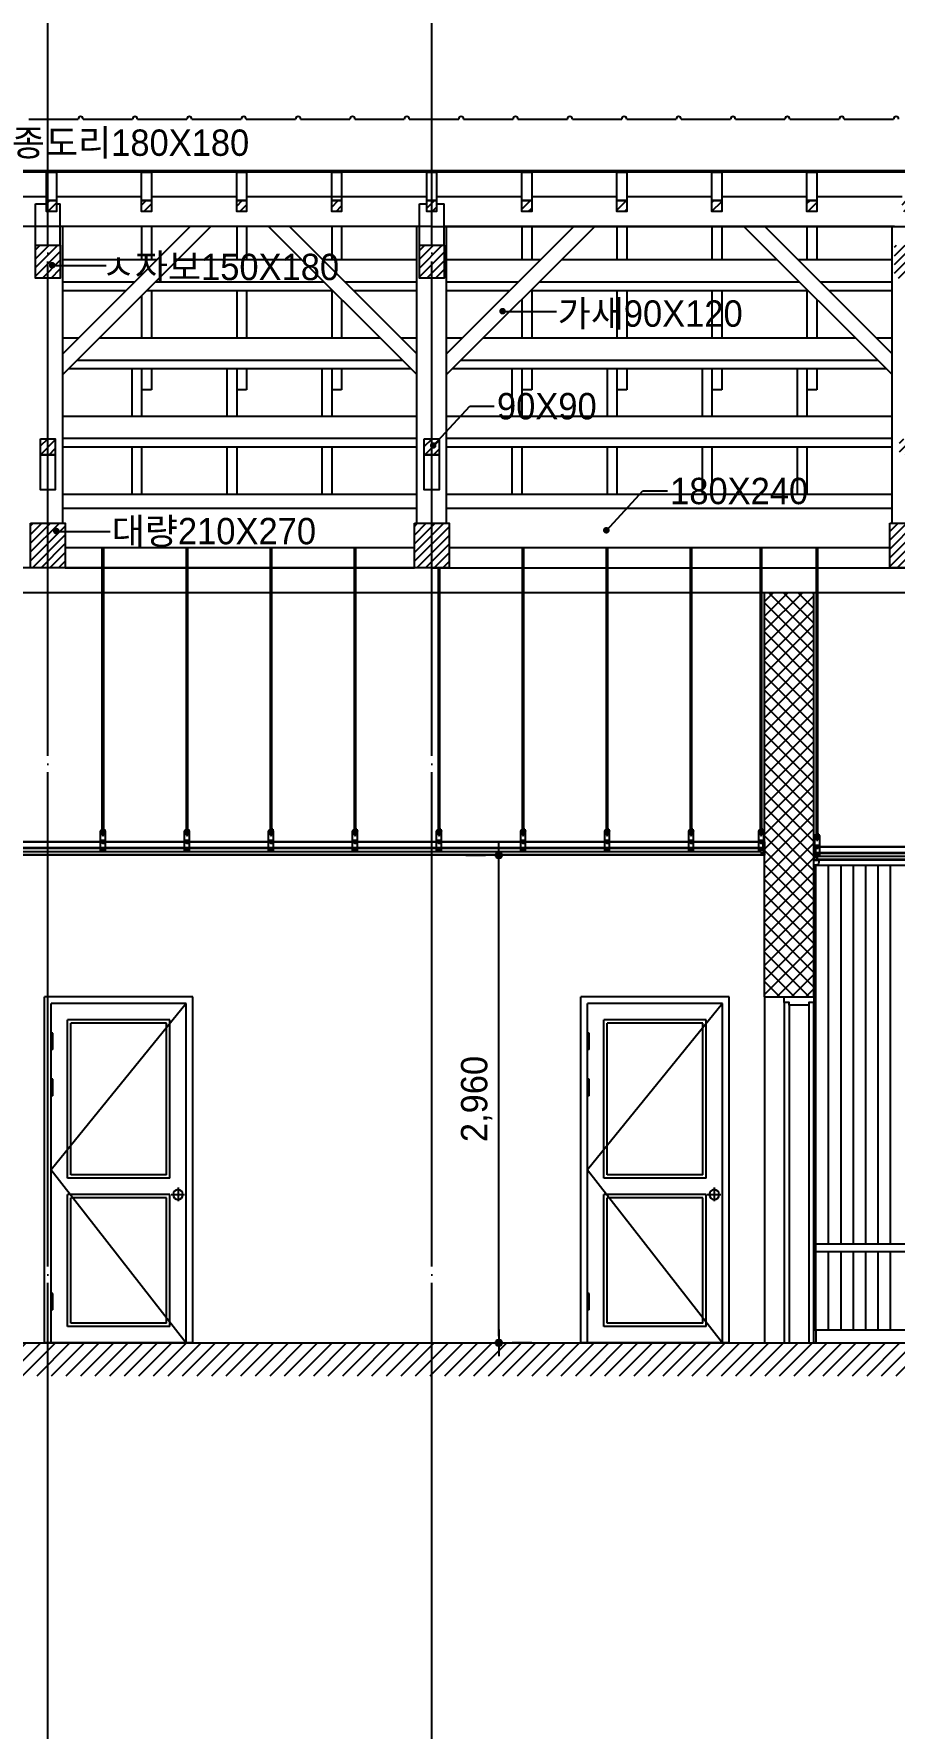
# Model space of a CAD drawing. Extents: x 297566 to 331206, y -129942 to -106182.
# Drawn here: x 311493 to 316714, y -124638 to -114354 of the extents above; entities that cross this region are included whole.
import ezdxf

# ---------------------------------------------------------------- set-up
doc = ezdxf.new("R2010")
doc.units = 0
doc.header["$LTSCALE"] = 50
doc.header["$MEASUREMENT"] = 0
doc.header["$PDMODE"] = 35
doc.header["$PDSIZE"] = -10
doc.linetypes.add('CEN', pattern=[62, 60, -1, 0, -1])
doc.layers.get('0').update_dxf_attribs({"linetype": 'CONTINUOUS'})
doc.layers.get('DEFPOINTS').update_dxf_attribs({"linetype": 'CONTINUOUS'})
for name, color, linetype in [('CEN', 1, 'CEN'), ('DIM', 7, 'CONTINUOUS'), ('FIN', 5, 'CONTINUOUS'), ('h', 5, 'CONTINUOUS'), ('ha', 30, 'CONTINUOUS'), ('sec-2', 2, 'CONTINUOUS'), ('SYM', 7, 'CONTINUOUS'), ('W-1', 3, 'CONTINUOUS'), ('W-2', 2, 'CONTINUOUS'), ('WAL', 3, 'CONTINUOUS'), ('WID', 4, 'CONTINUOUS')]:
    doc.layers.add(name, color=color, linetype=linetype)
doc.styles.add('GHS', font='HYWULM_0.TTF')
doc.styles.add('현창', font='HYWULM_0.TTF')
doc.dimstyles.new('STANDARD$0', dxfattribs={"dimscale": 30, "dimtxt": 3, "dimasz": 1, "dimexe": 2, "dimexo": 5, "dimgap": 0.9, "dimtad": 1, "dimtoh": 1, "dimdec": 4, "dimzin": 0, "dimdsep": 46, "dimlunit": 6, "dimtxsty": 'GHS', "dimblk1": 'DIMDOT', "dimblk2": 'DIMDOT', "dimsah": 1, "dimcen": 0.09, "dimadec": 0, "dimazin": 0, "dimtfac": 1, "dimtdec": 4, "dimtofl": 0, "dimtmove": 2, "dimatfit": 3, "dimldrblk": 'DIMDOT', "dimfxl": 1, "dimtolj": 1, "dimtzin": 0, "dimarcsym": 0})
pattern_1 = [(45, (412443.45, 629255.03), (-26.5165043, 26.5165043), [])]

# ---------------------------------------------------------------- blocks, each defined once
blk = doc.blocks.new('AE2-D117')
for p, q in [((0, 2100), (900, 2100)), ((0, 0), (0, 2100)), ((40, 0), (40, 2060)), ((40, 2060), (860, 2060)), ((40, 2060), (860, 1050)), ((860, 0), (860, 2060)), ((900, 0), (900, 2100)), ((140, 1960), (760, 1960)), ((140, 1000), (140, 1960)), ((760, 1000), (760, 1960)), ((160, 1020), (160, 1940)), ((160, 1940), (740, 1940)), ((740, 1020), (740, 1940)), ((850, 1880), (860, 1880)), ((850, 1780), (850, 1880)), ((850, 1780), (860, 1780)), ((850, 1600), (860, 1600)), ((850, 1500), (850, 1600)), ((850, 1500), (860, 1500)), ((860, 1050), (40, 0)), ((90, 943), (90, 860)), ((140, 1000), (760, 1000)), ((160, 1020), (740, 1020)), ((132, 901), (51, 901)), ((140, 100), (140, 900)), ((140, 900), (760, 900)), ((160, 880), (740, 880)), ((160, 120), (160, 880)), ((740, 120), (740, 880)), ((760, 100), (760, 900)), ((850, 300), (860, 300)), ((850, 200), (850, 300)), ((160, 120), (740, 120)), ((850, 200), (860, 200)), ((0, 0), (900, 0)), ((140, 100), (760, 100))]:
    blk.add_line(p, q)
blk.add_circle((90, 900), 30)
blk = doc.blocks.new('DIMDOT')
at = {"linetype": 'Continuous'}
blk.add_line((-2, 0), (2, 0), dxfattribs=at)
for radius in [0.5, 0.25]:
    blk.add_circle((0, 0), radius, dxfattribs=at)
blk = doc.blocks.new('*D16')
at = {"layer": 'DEFPOINTS', "color": 0}
for p in [(314315, -119339), (314315, -119339), (314315, -122299)]:
    blk.add_point(p, dxfattribs=at)
at = {"layer": 'SYM', "color": 211, "lineweight": -2}
for p, q in [((314115, -119339), (314235, -119339)), ((314315, -122259), (314315, -119379)), ((314515, -122299), (314395, -122299))]:
    blk.add_line(p, q, dxfattribs=at)
at = {"layer": 'SYM', "color": 211, "lineweight": -2, "xscale": 40, "yscale": 40, "zscale": 40}
for p, rotation in [((314315, -119339), 90), ((314315, -122299), 270)]:
    blk.add_blockref('DIMDOT', p, dxfattribs=dict(at, rotation=rotation))
at = {"layer": 'SYM', "color": 0, "insert": (314180, -120819), "char_height": 160, "attachment_point": 5, "rotation": 90, "style": '현창'}
blk.add_mtext('\\A1;2,960', dxfattribs=at)

msp = doc.modelspace()

# ---------------------------------------------------------------- hatches: boundary and pattern name
at = {"layer": 'h'}
h = msp.add_hatch(dxfattribs=at)
h.set_pattern_fill('ANSI31', color=256, scale=300, style=0)
h.set_pattern_definition(pattern_1)
h.paths.add_polyline_path([(309261.55095, -115365.91481), (309321.55095, -115365.91481), (309321.55095, -115432.41263), (309261.55095, -115432.41263)])
h.paths.add_polyline_path([(309838.55095, -115365.91481), (309898.55095, -115365.91481), (309898.55095, -115432.41263), (309838.55095, -115432.41263)])
h.paths.add_polyline_path([(310415.55095, -115365.91481), (310475.55095, -115365.91481), (310475.55095, -115432.41263), (310415.55095, -115432.41263)])
h.paths.add_polyline_path([(310992.55095, -115365.91481), (311052.55095, -115365.91481), (311052.55095, -115432.41263), (310992.55095, -115432.41263)])
h.paths.add_polyline_path([(311569.55095, -115365.91481), (311629.55095, -115365.91481), (311629.55095, -115432.41263), (311569.55095, -115432.41263)])
h.paths.add_polyline_path([(312146.55095, -115365.91481), (312206.55095, -115365.91481), (312206.55095, -115432.41263), (312146.55095, -115432.41263)])
h.paths.add_polyline_path([(312723.55095, -115365.91481), (312783.55095, -115365.91481), (312783.55095, -115432.41263), (312723.55095, -115432.41263)])
h.paths.add_polyline_path([(313300.55095, -115365.91481), (313360.55095, -115365.91481), (313360.55095, -115432.41263), (313300.55095, -115432.41263)])
h.paths.add_polyline_path([(313877.55095, -115365.91481), (313937.55095, -115365.91481), (313937.55095, -115432.41263), (313877.55095, -115432.41263)])
h.paths.add_polyline_path([(314454.55095, -115365.91481), (314514.55095, -115365.91481), (314514.55095, -115432.41263), (314454.55095, -115432.41263)])
h.paths.add_polyline_path([(315031.55095, -115365.91481), (315091.55095, -115365.91481), (315091.55095, -115432.41263), (315031.55095, -115432.41263)])
h.paths.add_polyline_path([(315608.55095, -115365.91481), (315668.55095, -115365.91481), (315668.55095, -115432.41263), (315608.55095, -115432.41263)])
h.paths.add_polyline_path([(316185.55095, -115365.91481), (316245.55095, -115365.91481), (316245.55095, -115432.41263), (316185.55095, -115432.41263)])
h.paths.add_polyline_path([(316762.55095, -115365.91481), (316822.55095, -115365.91481), (316822.55095, -115432.41263), (316762.55095, -115432.41263)])
h.paths.add_polyline_path([(317339.55095, -115365.91481), (317399.55095, -115365.91481), (317399.55095, -115432.41263), (317339.55095, -115432.41263)])
h.paths.add_polyline_path([(317916.55095, -115365.91481), (317976.55095, -115365.91481), (317976.55095, -115432.41263), (317916.55095, -115432.41263)])
h.paths.add_polyline_path([(318493.55095, -115365.91481), (318553.55095, -115365.91481), (318553.55095, -115432.41263), (318493.55095, -115432.41263)])
h.paths.add_polyline_path([(319070.55095, -115365.91481), (319130.55095, -115365.91481), (319130.55095, -115432.41263), (319070.55095, -115432.41263)])
h.paths.add_polyline_path([(319647.55095, -115365.91481), (319707.55095, -115365.91481), (319707.55095, -115432.41263), (319647.55095, -115432.41263)])
h = msp.add_hatch(dxfattribs=at)
h.set_pattern_fill('ANSI31', color=256, scale=300, style=0)
h.set_pattern_definition(pattern_1)
h.paths.add_polyline_path([(309172.55095, -115636.67449), (309322.55095, -115636.67449), (309322.55095, -115836.16795), (309172.55095, -115836.16795)])
h.paths.add_polyline_path([(311502.55095, -115636.67449), (311652.55095, -115636.67449), (311652.55095, -115836.16795), (311502.55095, -115836.16795)])
h.paths.add_polyline_path([(313832.55095, -115636.67449), (313982.55095, -115636.67449), (313982.55095, -115836.16795), (313832.55095, -115836.16795)])
h.paths.add_polyline_path([(316717.55095, -115636.67449), (316867.55095, -115636.67449), (316867.55095, -115836.16795), (316717.55095, -115836.16795)])
h.paths.add_polyline_path([(319602.55095, -115636.67449), (319752.55095, -115636.67449), (319752.55095, -115836.16795), (319602.55095, -115836.16795)])
h = msp.add_hatch(dxfattribs=at)
h.set_pattern_fill('ANSI31', color=256, scale=300, style=0)
h.set_pattern_definition(pattern_1)
h.paths.add_polyline_path([(309202.55095, -116811.24831), (309292.55095, -116811.24831), (309292.55095, -116908.34103), (309202.55095, -116908.34103)])
h.paths.add_polyline_path([(311532.55095, -116811.24831), (311622.55095, -116811.24831), (311622.55095, -116908.34103), (311532.55095, -116908.34103)])
h.paths.add_polyline_path([(313862.55095, -116811.24831), (313952.55095, -116811.24831), (313952.55095, -116908.34103), (313862.55095, -116908.34103)])
h.paths.add_polyline_path([(316747.55095, -116811.24831), (316837.55095, -116811.24831), (316837.55095, -116908.34103), (316747.55095, -116908.34103)])
h.paths.add_polyline_path([(319632.55095, -116811.24831), (319722.55095, -116811.24831), (319722.55095, -116908.34103), (319632.55095, -116908.34103)])
h = msp.add_hatch(dxfattribs=at)
h.set_pattern_fill('ANSI31', color=256, scale=300, style=0)
h.set_pattern_definition(pattern_1)
h.paths.add_polyline_path([(309142.55095, -117324.0801), (309352.55095, -117324.0801), (309352.55095, -117594.0801), (309142.55095, -117594.0801)])
h.paths.add_polyline_path([(311472.55095, -117324.0801), (311682.55095, -117324.0801), (311682.55095, -117594.0801), (311472.55095, -117594.0801)])
h.paths.add_polyline_path([(313802.55095, -117324.0801), (314012.55095, -117324.0801), (314012.55095, -117594.0801), (313802.55095, -117594.0801)])
h.paths.add_polyline_path([(316687.55095, -117324.0801), (316897.55095, -117324.0801), (316897.55095, -117594.0801), (316687.55095, -117594.0801)])
h.paths.add_polyline_path([(319572.55095, -117324.0801), (319782.55095, -117324.0801), (319782.55095, -117594.0801), (319572.55095, -117594.0801)])
h = msp.add_hatch(dxfattribs=at)
h.set_pattern_fill('ANSI37', color=256, scale=500, style=0)
h.set_pattern_definition([(45, (412443.45, 629255.03), (-44.194174, 44.194174), []), (135, (412443.45, 629255.03), (-44.194174, -44.194174), [])])
h.paths.add_polyline_path([(310957.55095, -117744.0801), (310657.55095, -117744.0801), (310657.55095, -120199.0801), (310957.55095, -120199.0801)])
h.paths.add_polyline_path([(316227.55095, -117744.0801), (315927.55095, -117744.0801), (315927.55095, -120199.0801), (316227.55095, -120199.0801)])
h = msp.add_hatch(dxfattribs=at)
h.set_pattern_fill('ANSI31', color=256, scale=500, style=0)
h.set_pattern_definition([(45, (67366.424, 955910.465), (-44.194174, 44.194174), [])])
h.paths.add_polyline_path([(309247.55095, -122299.0801), (305037.55095, -122299.0801), (305037.55095, -122499.0801), (309247.55095, -122499.0801)])
h.paths.add_polyline_path([(311577.55095, -122299.0801), (311557.55095, -122299.0801), (309247.55095, -122299.0801), (309247.55095, -122499.0801), (311577.55095, -122499.0801)])
h.paths.add_polyline_path([(313907.55095, -122299.0801), (311577.55095, -122299.0801), (311577.55095, -122499.0801), (313907.55095, -122499.0801)])
h.paths.add_polyline_path([(316792.55095, -122299.0801), (313907.55095, -122299.0801), (313907.55095, -122499.0801), (316792.55095, -122499.0801)])
h.paths.add_polyline_path([(319677.55095, -122299.0801), (316792.55095, -122299.0801), (316792.55095, -122499.0801), (319677.55095, -122499.0801)])
h.paths.add_polyline_path([(323887.55095, -122299.0801), (323875.05095, -122299.0801), (319677.55095, -122299.0801), (319677.55095, -122499.0801), (320927.55095, -122499.0801), (320927.55095, -124529.0801), (321127.55095, -124529.0801), (321127.55095, -124389.0801), (321127.55095, -122449.0801), (321252.8607, -122449.0801, -0.036375454), (321254.33196, -122449.0801), (323887.55095, -122449.0801)])

# ---------------------------------------------------------------- linework, layer by layer
for p, q in [((311569.55095, -115342.41263), (311052.55095, -115342.41263)), ((312146.55095, -115342.41263), (311629.55095, -115342.41263)), ((312723.55095, -115342.41263), (312206.55095, -115342.41263)), ((313877.55095, -115342.41263), (312783.55095, -115342.41263)), ((314454.55095, -115342.41263), (313937.55095, -115342.41263)), ((315031.55095, -115342.41263), (314514.55095, -115342.41263)), ((315608.55095, -115342.41263), (315091.55095, -115342.41263)), ((316185.55095, -115342.41263), (315668.55095, -115342.41263)), ((316762.55095, -115342.41263), (316245.55095, -115342.41263)), ((311502.55095, -115522.41263), (309322.55095, -115522.41263)), ((313832.55095, -115522.41263), (311652.55095, -115522.41263)), ((316717.55095, -115522.41263), (313982.55095, -115522.41263)), ((313817.55095, -117234.0801), (311667.55095, -117234.0801)), ((316702.55095, -117234.0801), (313997.55095, -117234.0801)), ((313802.55095, -117474.0801), (311682.55095, -117474.0801)), ((316687.55095, -117474.0801), (314012.55095, -117474.0801)), ((316047.55095, -120234.0801), (316047.55095, -122299.0801))]:
    msp.add_line(p, q)
at = {"layer": 'CEN'}
for p, q in [((311577.55095, -124935.80845), (311577.55095, -113268.4923)), ((313907.55095, -124935.80845), (313907.55095, -113268.4923)), ((313907.55095, -115522.41263), (303137.55095, -115522.41263)), ((313907.55095, -115522.41263), (326323.03423, -115522.41263)), ((313907.55095, -117594.0801), (303137.55095, -117594.0801)), ((313907.55095, -117594.0801), (326323.03423, -117594.0801))]:
    msp.add_line(p, q, dxfattribs=at)
at = {"layer": 'DIM'}
for p, q in [((311603.76204, -115760.84262), (311931.8544, -115760.84262)), ((314337.61939, -116039.54385), (314665.71175, -116039.54385)), ((313916.5111, -116854.45428), (314138.51741, -116612.70671)), ((314138.51741, -116612.70671), (314287.52694, -116612.70671)), ((314967.48169, -117369.27437), (315189.488, -117127.52679)), ((315189.488, -117127.52679), (315338.49753, -117127.52679)), ((311628.38113, -117373.65042), (311956.4735, -117373.65042))]:
    msp.add_line(p, q, dxfattribs=at)
at = {"layer": 'DIM', "const_width": 19.75}
for points in [[(311593.63704, -115758.62037, -1), (311613.88704, -115758.62037, -1)], [(314327.49439, -116037.3216, -1), (314347.74439, -116037.3216, -1)], [(313906.3861, -116852.23203, -1), (313926.6361, -116852.23203, -1)], [(311618.25613, -117371.42817, -1), (311638.50613, -117371.42817, -1)], [(314957.35669, -117367.05211, -1), (314977.60669, -117367.05211, -1)]]:
    msp.add_lwpolyline(points, format="xyb", close=True, dxfattribs=at)
at = {"layer": 'FIN'}
for p, q in [((311908.05095, -119181.5801), (311908.05095, -117474.0801)), ((311917.05095, -119181.5801), (311917.05095, -117474.0801)), ((312418.05095, -119181.5801), (312418.05095, -117474.0801)), ((312427.05095, -119181.5801), (312427.05095, -117474.0801)), ((312928.05095, -119181.5801), (312928.05095, -117474.0801)), ((312937.05095, -119181.5801), (312937.05095, -117474.0801)), ((313438.05095, -119181.5801), (313438.05095, -117474.0801)), ((313447.05095, -119181.5801), (313447.05095, -117474.0801)), ((314458.05095, -119181.5801), (314458.05095, -117474.0801)), ((314467.05095, -119181.5801), (314467.05095, -117474.0801)), ((314968.05095, -119181.5801), (314968.05095, -117474.0801)), ((314977.05095, -119181.5801), (314977.05095, -117474.0801)), ((315478.05095, -119181.5801), (315478.05095, -117474.0801)), ((315487.05095, -119181.5801), (315487.05095, -117474.0801)), ((315903.05095, -119181.5801), (315903.05095, -117474.0801)), ((315912.05095, -119181.5801), (315912.05095, -117474.0801)), ((316243.05095, -119211.5801), (316243.05095, -117474.0801)), ((316252.05095, -119211.5801), (316252.05095, -117474.0801)), ((313948.05095, -119181.5801), (313948.05095, -117594.0801)), ((313957.05095, -119181.5801), (313957.05095, -117594.0801)), ((311922.08723, -119181.5801), (311903.01467, -119181.5801)), ((311903.01467, -119181.5801), (311903.01467, -119189.08846)), ((311907.40721, -119181.5801), (311907.40721, -119189.08846)), ((311917.69469, -119181.5801), (311917.69469, -119189.08846)), ((311922.08723, -119181.5801), (311922.08723, -119189.08846)), ((312432.08723, -119181.5801), (312413.01467, -119181.5801)), ((312413.01467, -119181.5801), (312413.01467, -119189.08846)), ((312417.40721, -119181.5801), (312417.40721, -119189.08846)), ((312427.69469, -119181.5801), (312427.69469, -119189.08846)), ((312432.08723, -119181.5801), (312432.08723, -119189.08846)), ((312942.08723, -119181.5801), (312923.01467, -119181.5801)), ((312923.01467, -119181.5801), (312923.01467, -119189.08846)), ((312927.40721, -119181.5801), (312927.40721, -119189.08846)), ((312937.69469, -119181.5801), (312937.69469, -119189.08846)), ((312942.08723, -119181.5801), (312942.08723, -119189.08846)), ((313452.08723, -119181.5801), (313433.01467, -119181.5801)), ((313433.01467, -119181.5801), (313433.01467, -119189.08846)), ((313437.40721, -119181.5801), (313437.40721, -119189.08846)), ((313447.69469, -119181.5801), (313447.69469, -119189.08846)), ((313452.08723, -119181.5801), (313452.08723, -119189.08846)), ((313962.08723, -119181.5801), (313943.01467, -119181.5801)), ((313943.01467, -119181.5801), (313943.01467, -119189.08846)), ((313947.40721, -119181.5801), (313947.40721, -119189.08846)), ((313957.69469, -119181.5801), (313957.69469, -119189.08846)), ((313962.08723, -119181.5801), (313962.08723, -119189.08846)), ((314472.08723, -119181.5801), (314453.01467, -119181.5801)), ((314453.01467, -119181.5801), (314453.01467, -119189.08846)), ((314457.40721, -119181.5801), (314457.40721, -119189.08846)), ((314467.69469, -119181.5801), (314467.69469, -119189.08846)), ((314472.08723, -119181.5801), (314472.08723, -119189.08846)), ((314982.08723, -119181.5801), (314963.01467, -119181.5801)), ((314963.01467, -119181.5801), (314963.01467, -119189.08846)), ((314967.40721, -119181.5801), (314967.40721, -119189.08846)), ((314977.69469, -119181.5801), (314977.69469, -119189.08846)), ((314982.08723, -119181.5801), (314982.08723, -119189.08846)), ((315492.08723, -119181.5801), (315473.01467, -119181.5801)), ((315473.01467, -119181.5801), (315473.01467, -119189.08846)), ((315477.40721, -119181.5801), (315477.40721, -119189.08846)), ((315487.69469, -119181.5801), (315487.69469, -119189.08846)), ((315492.08723, -119181.5801), (315492.08723, -119189.08846)), ((315917.08723, -119181.5801), (315898.01467, -119181.5801)), ((315898.01467, -119181.5801), (315898.01467, -119189.08846)), ((315902.40721, -119181.5801), (315902.40721, -119189.08846)), ((315912.69469, -119181.5801), (315912.69469, -119189.08846)), ((315917.08723, -119181.5801), (315917.08723, -119189.08846)), ((315917.92515, -119258.0801), (310967.17675, -119258.0801)), ((315917.92515, -119261.0801), (310967.17675, -119261.0801)), ((311897.55095, -119310.0801), (311897.55095, -119190.58846)), ((311927.55095, -119190.58846), (311897.55095, -119190.58846)), ((311927.55095, -119191.78846), (311897.55095, -119191.78846)), ((311927.55095, -119250.0801), (311897.55095, -119250.0801)), ((311903.01467, -119193.28846), (311903.01467, -119198.28846)), ((311922.08723, -119198.28846), (311903.01467, -119198.28846)), ((311903.05095, -119262.0801), (311922.05095, -119262.0801)), ((311907.40721, -119193.28846), (311907.40721, -119198.28846)), ((311908.05095, -119217.78691), (311908.05095, -119198.28846)), ((311912.55095, -119252.5801), (311912.55095, -119271.5801)), ((311917.05095, -119217.78691), (311917.05095, -119198.28846)), ((311917.69469, -119193.28846), (311917.69469, -119198.28846)), ((311922.08723, -119193.28846), (311922.08723, -119198.28846)), ((311927.55095, -119310.0801), (311927.55095, -119190.58846)), ((312407.55095, -119310.0801), (312407.55095, -119190.58846)), ((312437.55095, -119190.58846), (312407.55095, -119190.58846)), ((312437.55095, -119191.78846), (312407.55095, -119191.78846)), ((312437.55095, -119250.0801), (312407.55095, -119250.0801)), ((312413.01467, -119193.28846), (312413.01467, -119198.28846)), ((312432.08723, -119198.28846), (312413.01467, -119198.28846)), ((312413.05095, -119262.0801), (312432.05095, -119262.0801)), ((312417.40721, -119193.28846), (312417.40721, -119198.28846)), ((312418.05095, -119217.78691), (312418.05095, -119198.28846)), ((312422.55095, -119252.5801), (312422.55095, -119271.5801)), ((312427.05095, -119217.78691), (312427.05095, -119198.28846)), ((312427.69469, -119193.28846), (312427.69469, -119198.28846)), ((312432.08723, -119193.28846), (312432.08723, -119198.28846)), ((312437.55095, -119310.0801), (312437.55095, -119190.58846)), ((312917.55095, -119310.0801), (312917.55095, -119190.58846)), ((312947.55095, -119190.58846), (312917.55095, -119190.58846)), ((312947.55095, -119191.78846), (312917.55095, -119191.78846)), ((312947.55095, -119250.0801), (312917.55095, -119250.0801)), ((312923.01467, -119193.28846), (312923.01467, -119198.28846)), ((312942.08723, -119198.28846), (312923.01467, -119198.28846)), ((312923.05095, -119262.0801), (312942.05095, -119262.0801)), ((312927.40721, -119193.28846), (312927.40721, -119198.28846)), ((312928.05095, -119217.78691), (312928.05095, -119198.28846)), ((312932.55095, -119252.5801), (312932.55095, -119271.5801)), ((312937.05095, -119217.78691), (312937.05095, -119198.28846)), ((312937.69469, -119193.28846), (312937.69469, -119198.28846)), ((312942.08723, -119193.28846), (312942.08723, -119198.28846)), ((312947.55095, -119310.0801), (312947.55095, -119190.58846)), ((313427.55095, -119310.0801), (313427.55095, -119190.58846)), ((313457.55095, -119190.58846), (313427.55095, -119190.58846)), ((313457.55095, -119191.78846), (313427.55095, -119191.78846)), ((313457.55095, -119250.0801), (313427.55095, -119250.0801)), ((313433.01467, -119193.28846), (313433.01467, -119198.28846)), ((313452.08723, -119198.28846), (313433.01467, -119198.28846)), ((313433.05095, -119262.0801), (313452.05095, -119262.0801)), ((313437.40721, -119193.28846), (313437.40721, -119198.28846)), ((313438.05095, -119217.78691), (313438.05095, -119198.28846)), ((313442.55095, -119252.5801), (313442.55095, -119271.5801)), ((313447.05095, -119217.78691), (313447.05095, -119198.28846)), ((313447.69469, -119193.28846), (313447.69469, -119198.28846)), ((313452.08723, -119193.28846), (313452.08723, -119198.28846)), ((313457.55095, -119310.0801), (313457.55095, -119190.58846)), ((313937.55095, -119310.0801), (313937.55095, -119190.58846)), ((313967.55095, -119190.58846), (313937.55095, -119190.58846)), ((313967.55095, -119191.78846), (313937.55095, -119191.78846)), ((313967.55095, -119250.0801), (313937.55095, -119250.0801)), ((313943.01467, -119193.28846), (313943.01467, -119198.28846)), ((313962.08723, -119198.28846), (313943.01467, -119198.28846)), ((313943.05095, -119262.0801), (313962.05095, -119262.0801)), ((313947.40721, -119193.28846), (313947.40721, -119198.28846)), ((313948.05095, -119217.78691), (313948.05095, -119198.28846)), ((313952.55095, -119252.5801), (313952.55095, -119271.5801)), ((313957.05095, -119217.78691), (313957.05095, -119198.28846)), ((313957.69469, -119193.28846), (313957.69469, -119198.28846)), ((313962.08723, -119193.28846), (313962.08723, -119198.28846)), ((313967.55095, -119310.0801), (313967.55095, -119190.58846)), ((314447.55095, -119310.0801), (314447.55095, -119190.58846)), ((314477.55095, -119190.58846), (314447.55095, -119190.58846)), ((314477.55095, -119191.78846), (314447.55095, -119191.78846)), ((314477.55095, -119250.0801), (314447.55095, -119250.0801)), ((314453.01467, -119193.28846), (314453.01467, -119198.28846)), ((314472.08723, -119198.28846), (314453.01467, -119198.28846)), ((314453.05095, -119262.0801), (314472.05095, -119262.0801)), ((314457.40721, -119193.28846), (314457.40721, -119198.28846)), ((314458.05095, -119217.78691), (314458.05095, -119198.28846)), ((314462.55095, -119252.5801), (314462.55095, -119271.5801)), ((314467.05095, -119217.78691), (314467.05095, -119198.28846)), ((314467.69469, -119193.28846), (314467.69469, -119198.28846)), ((314472.08723, -119193.28846), (314472.08723, -119198.28846)), ((314477.55095, -119310.0801), (314477.55095, -119190.58846)), ((314957.55095, -119310.0801), (314957.55095, -119190.58846)), ((314987.55095, -119190.58846), (314957.55095, -119190.58846)), ((314987.55095, -119191.78846), (314957.55095, -119191.78846)), ((314987.55095, -119250.0801), (314957.55095, -119250.0801)), ((314963.01467, -119193.28846), (314963.01467, -119198.28846)), ((314982.08723, -119198.28846), (314963.01467, -119198.28846)), ((314963.05095, -119262.0801), (314982.05095, -119262.0801)), ((314967.40721, -119193.28846), (314967.40721, -119198.28846)), ((314968.05095, -119217.78691), (314968.05095, -119198.28846)), ((314972.55095, -119252.5801), (314972.55095, -119271.5801)), ((314977.05095, -119217.78691), (314977.05095, -119198.28846)), ((314977.69469, -119193.28846), (314977.69469, -119198.28846)), ((314982.08723, -119193.28846), (314982.08723, -119198.28846)), ((314987.55095, -119310.0801), (314987.55095, -119190.58846)), ((315467.55095, -119310.0801), (315467.55095, -119190.58846)), ((315497.55095, -119190.58846), (315467.55095, -119190.58846)), ((315497.55095, -119191.78846), (315467.55095, -119191.78846)), ((315497.55095, -119250.0801), (315467.55095, -119250.0801)), ((315473.01467, -119193.28846), (315473.01467, -119198.28846)), ((315492.08723, -119198.28846), (315473.01467, -119198.28846)), ((315473.05095, -119262.0801), (315492.05095, -119262.0801)), ((315477.40721, -119193.28846), (315477.40721, -119198.28846)), ((315478.05095, -119217.78691), (315478.05095, -119198.28846)), ((315482.55095, -119252.5801), (315482.55095, -119271.5801)), ((315487.05095, -119217.78691), (315487.05095, -119198.28846)), ((315487.69469, -119193.28846), (315487.69469, -119198.28846)), ((315492.08723, -119193.28846), (315492.08723, -119198.28846)), ((315497.55095, -119310.0801), (315497.55095, -119190.58846)), ((315892.55095, -119310.0801), (315892.55095, -119190.58846)), ((315922.55095, -119190.58846), (315892.55095, -119190.58846)), ((315922.55095, -119191.78846), (315892.55095, -119191.78846)), ((315922.55095, -119250.0801), (315892.55095, -119250.0801)), ((315898.01467, -119193.28846), (315898.01467, -119198.28846)), ((315917.08723, -119198.28846), (315898.01467, -119198.28846)), ((315898.05095, -119262.0801), (315917.05095, -119262.0801)), ((315902.40721, -119193.28846), (315902.40721, -119198.28846)), ((315903.05095, -119217.78691), (315903.05095, -119198.28846)), ((315907.55095, -119252.5801), (315907.55095, -119271.5801)), ((315912.05095, -119217.78691), (315912.05095, -119198.28846)), ((315912.69469, -119193.28846), (315912.69469, -119198.28846)), ((315917.08723, -119193.28846), (315917.08723, -119198.28846)), ((315917.92515, -119258.0801), (315917.92515, -119298.0801)), ((315922.55095, -119310.0801), (315922.55095, -119190.58846)), ((316232.55095, -119340.0801), (316232.55095, -119220.58846)), ((316262.55095, -119220.58846), (316232.55095, -119220.58846)), ((316262.55095, -119221.78846), (316232.55095, -119221.78846)), ((316262.55095, -119280.0801), (316232.55095, -119280.0801)), ((316237.17675, -119288.0801), (316237.17675, -119328.0801)), ((323296.55095, -119288.0801), (316237.17675, -119288.0801)), ((316257.08723, -119211.5801), (316238.01467, -119211.5801)), ((316238.01467, -119211.5801), (316238.01467, -119219.08846)), ((316238.01467, -119223.28846), (316238.01467, -119228.28846)), ((316257.08723, -119228.28846), (316238.01467, -119228.28846)), ((316242.40721, -119211.5801), (316242.40721, -119219.08846)), ((316242.40721, -119223.28846), (316242.40721, -119228.28846)), ((316243.05095, -119247.78691), (316243.05095, -119228.28846)), ((316247.55095, -119282.5801), (316247.55095, -119301.5801)), ((316252.05095, -119247.78691), (316252.05095, -119228.28846)), ((316252.69469, -119211.5801), (316252.69469, -119219.08846)), ((316252.69469, -119223.28846), (316252.69469, -119228.28846)), ((316257.08723, -119211.5801), (316257.08723, -119219.08846)), ((316257.08723, -119223.28846), (316257.08723, -119228.28846)), ((316262.55095, -119340.0801), (316262.55095, -119220.58846)), ((315927.55095, -119339.0801), (310957.55095, -119339.0801)), ((315917.92515, -119295.0801), (310967.17675, -119295.0801)), ((315917.92515, -119298.0801), (310967.17675, -119298.0801)), ((315907.55095, -119318.0801), (310977.55095, -119318.0801)), ((315907.55095, -119336.0801), (310977.55095, -119336.0801)), ((311927.55095, -119310.0801), (311897.55095, -119310.0801)), ((312437.55095, -119310.0801), (312407.55095, -119310.0801)), ((312947.55095, -119310.0801), (312917.55095, -119310.0801)), ((313457.55095, -119310.0801), (313427.55095, -119310.0801)), ((313967.55095, -119310.0801), (313937.55095, -119310.0801)), ((314477.55095, -119310.0801), (314447.55095, -119310.0801)), ((314987.55095, -119310.0801), (314957.55095, -119310.0801)), ((315497.55095, -119310.0801), (315467.55095, -119310.0801)), ((315922.55095, -119310.0801), (315892.55095, -119310.0801)), ((315907.55095, -119318.0801), (315907.55095, -119336.0801)), ((323377.55095, -119369.0801), (316227.55095, -119369.0801)), ((316262.55095, -119340.0801), (316232.55095, -119340.0801)), ((323336.55095, -119328.0801), (316237.17675, -119328.0801)), ((316238.05095, -119292.0801), (316257.05095, -119292.0801)), ((316247.55095, -119348.0801), (316247.55095, -119366.0801)), ((323356.55095, -119348.0801), (316247.55095, -119348.0801)), ((323374.55095, -119366.0801), (316247.55095, -119366.0801))]:
    msp.add_line(p, q, dxfattribs=at)
at = {"layer": 'FIN', "color": 5, "ltscale": 0.5}
for p, q in [((323299.55095, -119291.0801), (316237.17675, -119291.0801)), ((323333.55095, -119325.0801), (316237.17675, -119325.0801))]:
    msp.add_line(p, q, dxfattribs=at)
at = {"layer": 'FIN'}
for points in [[(311926.02591, -119190.58846), (311926.02591, -119189.08846), (311899.07599, -119189.08846), (311899.07599, -119190.58846)], [(311926.02591, -119191.78846), (311926.02591, -119193.28846), (311899.07599, -119193.28846), (311899.07599, -119191.78846)], [(312436.02591, -119190.58846), (312436.02591, -119189.08846), (312409.07599, -119189.08846), (312409.07599, -119190.58846)], [(312436.02591, -119191.78846), (312436.02591, -119193.28846), (312409.07599, -119193.28846), (312409.07599, -119191.78846)], [(312946.02591, -119190.58846), (312946.02591, -119189.08846), (312919.07599, -119189.08846), (312919.07599, -119190.58846)], [(312946.02591, -119191.78846), (312946.02591, -119193.28846), (312919.07599, -119193.28846), (312919.07599, -119191.78846)], [(313456.02591, -119190.58846), (313456.02591, -119189.08846), (313429.07599, -119189.08846), (313429.07599, -119190.58846)], [(313456.02591, -119191.78846), (313456.02591, -119193.28846), (313429.07599, -119193.28846), (313429.07599, -119191.78846)], [(313966.02591, -119190.58846), (313966.02591, -119189.08846), (313939.07599, -119189.08846), (313939.07599, -119190.58846)], [(313966.02591, -119191.78846), (313966.02591, -119193.28846), (313939.07599, -119193.28846), (313939.07599, -119191.78846)], [(314476.02591, -119190.58846), (314476.02591, -119189.08846), (314449.07599, -119189.08846), (314449.07599, -119190.58846)], [(314476.02591, -119191.78846), (314476.02591, -119193.28846), (314449.07599, -119193.28846), (314449.07599, -119191.78846)], [(314986.02591, -119190.58846), (314986.02591, -119189.08846), (314959.07599, -119189.08846), (314959.07599, -119190.58846)], [(314986.02591, -119191.78846), (314986.02591, -119193.28846), (314959.07599, -119193.28846), (314959.07599, -119191.78846)], [(315496.02591, -119190.58846), (315496.02591, -119189.08846), (315469.07599, -119189.08846), (315469.07599, -119190.58846)], [(315496.02591, -119191.78846), (315496.02591, -119193.28846), (315469.07599, -119193.28846), (315469.07599, -119191.78846)], [(315921.02591, -119190.58846), (315921.02591, -119189.08846), (315894.07599, -119189.08846), (315894.07599, -119190.58846)], [(315921.02591, -119191.78846), (315921.02591, -119193.28846), (315894.07599, -119193.28846), (315894.07599, -119191.78846)], [(316261.02591, -119220.58846), (316261.02591, -119219.08846), (316234.07599, -119219.08846), (316234.07599, -119220.58846)], [(316261.02591, -119221.78846), (316261.02591, -119223.28846), (316234.07599, -119223.28846), (316234.07599, -119221.78846)]]:
    msp.add_lwpolyline(points, dxfattribs=at)
for points in [[(315925.55095, -119339.0801), (315925.55095, -119258.0801), (315927.55095, -119258.0801), (315927.55095, -119260.0801), (315927.55095, -119260.0801), (315927.55095, -119339.0801)], [(316229.55095, -119369.0801), (316229.55095, -119288.0801), (316227.55095, -119288.0801), (316227.55095, -119290.0801), (316227.55095, -119290.0801), (316227.55095, -119369.0801)], [(315923.55095, -119299.0801), (315925.55095, -119299.0801), (315925.55095, -119324.0801), (315910.55095, -119324.0801), (315910.55095, -119339.0801), (315895.55095, -119339.0801), (315895.55095, -119337.0801), (315908.55095, -119337.0801), (315908.55095, -119322.0801), (315923.55095, -119322.0801)], [(316231.55095, -119329.0801), (316229.55095, -119329.0801), (316229.55095, -119354.0801), (316244.55095, -119354.0801), (316244.55095, -119369.0801), (316259.55095, -119369.0801), (316259.55095, -119367.0801), (316246.55095, -119367.0801), (316246.55095, -119352.0801), (316231.55095, -119352.0801)]]:
    msp.add_lwpolyline(points, close=True, dxfattribs=at)
for centre, radius in [((311912.55095, -119262.0801), 6.5), ((311912.55095, -119262.0801), 4.5), ((312422.55095, -119262.0801), 6.5), ((312422.55095, -119262.0801), 4.5), ((312932.55095, -119262.0801), 6.5), ((312932.55095, -119262.0801), 4.5), ((313442.55095, -119262.0801), 6.5), ((313442.55095, -119262.0801), 4.5), ((313952.55095, -119262.0801), 6.5), ((313952.55095, -119262.0801), 4.5), ((314462.55095, -119262.0801), 6.5), ((314462.55095, -119262.0801), 4.5), ((314972.55095, -119262.0801), 6.5), ((314972.55095, -119262.0801), 4.5), ((315482.55095, -119262.0801), 6.5), ((315482.55095, -119262.0801), 4.5), ((315907.55095, -119262.0801), 6.5), ((315907.55095, -119262.0801), 4.5), ((316247.55095, -119292.0801), 6.5), ((316247.55095, -119292.0801), 4.5)]:
    msp.add_circle(centre, radius, dxfattribs=at)
for centre in [(311912.55095, -119206.23608), (312422.55095, -119206.23608), (312932.55095, -119206.23608), (313442.55095, -119206.23608), (313952.55095, -119206.23608), (314462.55095, -119206.23608), (314972.55095, -119206.23608), (315482.55095, -119206.23608), (315907.55095, -119206.23608), (316247.55095, -119236.23608)]:
    msp.add_arc(centre, 12.39644, 248.714984189, 291.285015811, dxfattribs=at)
at = {"layer": 'h'}
for p, q in [((312146.55095, -115522.41263), (312146.55095, -115723.76515)), ((312206.55095, -115522.41263), (312206.55095, -115723.76515)), ((312723.55095, -115522.41263), (312723.55095, -115723.76515)), ((312783.55095, -115522.41263), (312783.55095, -115723.76515)), ((313300.55095, -115522.41263), (313300.55095, -115723.76515)), ((313360.55095, -115522.41263), (313360.55095, -115723.76515)), ((314454.55095, -115522.41263), (314454.55095, -115723.76515)), ((314514.55095, -115522.41263), (314514.55095, -115723.76515)), ((315031.55095, -115522.41263), (315031.55095, -115723.76515)), ((315091.55095, -115522.41263), (315091.55095, -115723.76515)), ((315608.55095, -115522.41263), (315608.55095, -115723.76515)), ((315668.55095, -115522.41263), (315668.55095, -115723.76515)), ((316185.55095, -115522.41263), (316185.55095, -115723.76515)), ((316245.55095, -115522.41263), (316245.55095, -115723.76515)), ((311667.55095, -115723.76515), (312238.9192, -115723.76515)), ((312366.19842, -115723.76515), (313118.90347, -115723.76515)), ((313246.18269, -115723.76515), (313817.55095, -115723.76515)), ((313997.55095, -115723.76515), (314568.9192, -115723.76515)), ((314696.19842, -115723.76515), (316003.90347, -115723.76515)), ((316131.18269, -115723.76515), (316702.55095, -115723.76515)), ((311667.55095, -115859.10794), (312103.57642, -115859.10794)), ((312230.85564, -115859.10794), (313254.24626, -115859.10794)), ((313381.52548, -115859.10794), (313817.55095, -115859.10794)), ((313997.55095, -115859.10794), (314433.57642, -115859.10794)), ((314560.85564, -115859.10794), (316139.24626, -115859.10794)), ((316266.52548, -115859.10794), (316702.55095, -115859.10794)), ((311667.55095, -115910.84469), (312051.83966, -115910.84469)), ((312146.55095, -115943.41263), (312146.55095, -116198.65745)), ((312179.11888, -115910.84469), (313305.98301, -115910.84469)), ((312206.55095, -115910.84469), (312206.55095, -116198.65745)), ((312723.55095, -115910.84469), (312723.55095, -116198.65745)), ((312783.55095, -115910.84469), (312783.55095, -116198.65745)), ((313300.55095, -115910.84469), (313300.55095, -116198.65745)), ((313360.55095, -115965.41263), (313360.55095, -116198.65745)), ((313433.26223, -115910.84469), (313817.55095, -115910.84469)), ((313997.55095, -115910.84469), (314381.83966, -115910.84469)), ((314454.55095, -115965.41263), (314454.55095, -116198.65745)), ((314509.11888, -115910.84469), (316190.98301, -115910.84469)), ((314514.55095, -115910.84469), (314514.55095, -116198.65745)), ((315031.55095, -115910.84469), (315031.55095, -116198.65745)), ((315091.55095, -115910.84469), (315091.55095, -116198.65745)), ((315608.55095, -115910.84469), (315608.55095, -116198.65745)), ((315668.55095, -115910.84469), (315668.55095, -116198.65745)), ((316185.55095, -115910.84469), (316185.55095, -116198.65745)), ((316245.55095, -115965.41263), (316245.55095, -116198.65745)), ((316318.26223, -115910.84469), (316702.55095, -115910.84469)), ((311667.55095, -116198.65745), (311764.02691, -116198.65745)), ((311891.30613, -116198.65745), (313593.79577, -116198.65745)), ((313721.07499, -116198.65745), (313817.55095, -116198.65745)), ((313997.55095, -116198.65745), (314094.02691, -116198.65745)), ((314221.30613, -116198.65745), (316478.79577, -116198.65745)), ((316606.07499, -116198.65745), (316702.55095, -116198.65745)), ((311704.22659, -116385.73699), (313780.87531, -116385.73699)), ((311755.96335, -116334.00023), (313729.13855, -116334.00023)), ((312086.55095, -116385.73699), (312086.55095, -116673.54974)), ((312146.55095, -116385.73699), (312146.55095, -116673.54974)), ((312146.55095, -116385.73699), (312146.55095, -116460.77989)), ((312206.55095, -116385.73699), (312206.55095, -116514.42903)), ((312663.55095, -116385.73699), (312663.55095, -116673.54974)), ((312723.55095, -116385.73699), (312723.55095, -116673.54974)), ((312723.55095, -116385.73699), (312723.55095, -116460.77989)), ((312783.55095, -116385.73699), (312783.55095, -116514.42903)), ((313240.55095, -116385.73699), (313240.55095, -116673.54974)), ((313300.55095, -116385.73699), (313300.55095, -116673.54974)), ((313300.55095, -116385.73699), (313300.55095, -116460.77989)), ((313360.55095, -116385.73699), (313360.55095, -116514.42903)), ((314034.22659, -116385.73699), (316665.87531, -116385.73699)), ((314085.96335, -116334.00023), (316614.13855, -116334.00023)), ((314394.55095, -116385.73699), (314394.55095, -116673.54974)), ((314454.55095, -116385.73699), (314454.55095, -116673.54974)), ((314454.55095, -116385.73699), (314454.55095, -116460.77989)), ((314514.55095, -116385.73699), (314514.55095, -116514.42903)), ((314971.55095, -116385.73699), (314971.55095, -116673.54974)), ((315031.55095, -116385.73699), (315031.55095, -116673.54974)), ((315031.55095, -116385.73699), (315031.55095, -116460.77989)), ((315091.55095, -116385.73699), (315091.55095, -116514.42903)), ((315548.55095, -116385.73699), (315548.55095, -116673.54974)), ((315608.55095, -116385.73699), (315608.55095, -116673.54974)), ((315608.55095, -116385.73699), (315608.55095, -116460.77989)), ((315668.55095, -116385.73699), (315668.55095, -116514.42903)), ((316125.55095, -116385.73699), (316125.55095, -116673.54974)), ((316185.55095, -116385.73699), (316185.55095, -116673.54974)), ((316185.55095, -116385.73699), (316185.55095, -116460.77989)), ((316245.55095, -116385.73699), (316245.55095, -116514.42903)), ((312206.55095, -116514.42903), (312146.55095, -116514.42903)), ((312783.55095, -116514.42903), (312723.55095, -116514.42903)), ((313360.55095, -116514.42903), (313300.55095, -116514.42903)), ((314514.55095, -116514.42903), (314454.55095, -116514.42903)), ((315091.55095, -116514.42903), (315031.55095, -116514.42903)), ((315668.55095, -116514.42903), (315608.55095, -116514.42903)), ((316245.55095, -116514.42903), (316185.55095, -116514.42903)), ((311667.55095, -116673.54974), (313817.55095, -116673.54974)), ((313997.55095, -116673.54974), (316702.55095, -116673.54974)), ((311667.55095, -116808.89252), (313817.55095, -116808.89252)), ((313997.55095, -116808.89252), (316702.55095, -116808.89252)), ((311667.55095, -116860.62928), (313817.55095, -116860.62928)), ((312086.55095, -116860.62928), (312086.55095, -117148.44204)), ((312146.55095, -116860.62928), (312146.55095, -117148.44204)), ((312663.55095, -116860.62928), (312663.55095, -117148.44204)), ((312723.55095, -116860.62928), (312723.55095, -117148.44204)), ((313240.55095, -116860.62928), (313240.55095, -117148.44204)), ((313300.55095, -116860.62928), (313300.55095, -117148.44204)), ((313997.55095, -116860.62928), (316702.55095, -116860.62928)), ((314394.55095, -116860.62928), (314394.55095, -117148.44204)), ((314454.55095, -116860.62928), (314454.55095, -117148.44204)), ((314971.55095, -116860.62928), (314971.55095, -117148.44204)), ((315031.55095, -116860.62928), (315031.55095, -117148.44204)), ((315548.55095, -116860.62928), (315548.55095, -117148.44204)), ((315608.55095, -116860.62928), (315608.55095, -117148.44204)), ((316125.55095, -116860.62928), (316125.55095, -117148.44204)), ((316185.55095, -116860.62928), (316185.55095, -117148.44204)), ((311667.55095, -117148.44204), (313817.55095, -117148.44204)), ((313997.55095, -117148.44204), (316702.55095, -117148.44204)), ((316227.55095, -119399.0801), (323887.55095, -119399.0801)), ((316315.05095, -119399.0801), (316315.05095, -121699.0801)), ((316390.05095, -119399.0801), (316390.05095, -121699.0801)), ((316465.05095, -119399.0801), (316465.05095, -121699.0801)), ((316540.05095, -119399.0801), (316540.05095, -121699.0801)), ((316615.05095, -119399.0801), (316615.05095, -121699.0801)), ((316690.05095, -119399.0801), (316690.05095, -121699.0801)), ((316077.55095, -120249.0801), (316077.55095, -122299.0801)), ((316227.55095, -121699.0801), (321342.55095, -121699.0801)), ((316227.55095, -121744.0801), (321342.55095, -121744.0801)), ((316315.05095, -121744.0801), (316315.05095, -122219.0801)), ((316390.05095, -121744.0801), (316390.05095, -122219.0801)), ((316465.05095, -121744.0801), (316465.05095, -122219.0801)), ((316540.05095, -121744.0801), (316540.05095, -122219.0801)), ((316615.05095, -121744.0801), (316615.05095, -122219.0801)), ((316690.05095, -121744.0801), (316690.05095, -122219.0801)), ((316227.55095, -122219.0801), (323887.55095, -122219.0801))]:
    msp.add_line(p, q, dxfattribs=at)
for points in [[(311569.55095, -115192.79253), (311629.55095, -115192.79253), (311629.55095, -115365.91481), (311569.55095, -115365.91481)], [(312146.55095, -115192.79253), (312206.55095, -115192.79253), (312206.55095, -115365.91481), (312146.55095, -115365.91481)], [(312723.55095, -115192.79253), (312783.55095, -115192.79253), (312783.55095, -115365.91481), (312723.55095, -115365.91481)], [(313300.55095, -115192.79253), (313360.55095, -115192.79253), (313360.55095, -115365.91481), (313300.55095, -115365.91481)], [(313877.55095, -115192.79253), (313937.55095, -115192.79253), (313937.55095, -115365.91481), (313877.55095, -115365.91481)], [(314454.55095, -115192.79253), (314514.55095, -115192.79253), (314514.55095, -115365.91481), (314454.55095, -115365.91481)], [(315031.55095, -115192.79253), (315091.55095, -115192.79253), (315091.55095, -115365.91481), (315031.55095, -115365.91481)], [(315608.55095, -115192.79253), (315668.55095, -115192.79253), (315668.55095, -115365.91481), (315608.55095, -115365.91481)], [(316185.55095, -115192.79253), (316245.55095, -115192.79253), (316245.55095, -115365.91481), (316185.55095, -115365.91481)]]:
    msp.add_lwpolyline(points, close=True, dxfattribs=at)
at = {"layer": 'ha'}
for p, q in [((311682.55095, -117594.0801), (313802.55095, -117594.0801)), ((314012.55095, -117594.0801), (316687.55095, -117594.0801))]:
    msp.add_line(p, q, dxfattribs=at)
at = {"layer": 'sec-2'}
for p, q in [((311461.26769, -114870.88525), (311761.26769, -114870.88525)), ((311791.26769, -114870.88525), (312091.26769, -114870.88525)), ((312121.26769, -114870.88525), (312421.26769, -114870.88525)), ((312451.26769, -114870.88525), (312751.26769, -114870.88525)), ((312781.26769, -114870.88525), (313081.26769, -114870.88525)), ((313111.26769, -114870.88525), (313411.26769, -114870.88525)), ((313441.26769, -114870.88525), (313741.26769, -114870.88525)), ((313771.26769, -114870.88525), (314071.26769, -114870.88525)), ((314101.26769, -114870.88525), (314401.26769, -114870.88525)), ((314431.26769, -114870.88525), (314731.26769, -114870.88525)), ((314761.26769, -114870.88525), (315061.26769, -114870.88525)), ((315091.26769, -114870.88525), (315391.26769, -114870.88525)), ((315421.26769, -114870.88525), (315721.26769, -114870.88525)), ((315751.26769, -114870.88525), (316051.26769, -114870.88525)), ((316081.26769, -114870.88525), (316381.26769, -114870.88525)), ((316411.26769, -114870.88525), (316711.26769, -114870.88525))]:
    msp.add_line(p, q, dxfattribs=at)
for centre in [(311776.26769, -114870.88525), (312106.26769, -114870.88525), (312436.26769, -114870.88525), (312766.26769, -114870.88525), (313096.26769, -114870.88525), (313426.26769, -114870.88525), (313756.26769, -114870.88525), (314086.26769, -114870.88525), (314416.26769, -114870.88525), (314746.26769, -114870.88525), (315076.26769, -114870.88525), (315406.26769, -114870.88525), (315736.26769, -114870.88525), (316066.26769, -114870.88525), (316396.26769, -114870.88525), (316726.26769, -114870.88525)]:
    msp.add_arc(centre, 15, 0, 180, dxfattribs=at)
at = {"layer": 'W-1'}
for p, q in [((315927.55095, -120199.0801), (315927.55095, -117744.0801)), ((315927.55095, -117744.0801), (316227.55095, -117744.0801)), ((316227.55095, -120199.0801), (316227.55095, -117744.0801)), ((315927.55095, -120199.0801), (316227.55095, -120199.0801))]:
    msp.add_line(p, q, dxfattribs=at)
msp.add_lwpolyline([(316227.55095, -119369.0801), (316257.55095, -119369.0801), (316257.55095, -119382.0801, -0.4142135624), (316240.55095, -119399.0801), (316227.55095, -119399.0801)], format="xyb", close=True, dxfattribs=at)
for points in [[(316077.55095, -120249.0801), (316077.55095, -120234.0801), (316047.55095, -120234.0801), (316047.55095, -120199.0801), (316227.55095, -120199.0801), (316227.55095, -120234.0801), (316197.55095, -120234.0801), (316197.55095, -120249.0801), (316077.55095, -120249.0801)], [(316227.55095, -120234.0801), (316197.55095, -120234.0801), (316197.55095, -122299.0801), (316227.55095, -122299.0801)]]:
    msp.add_lwpolyline(points, close=True, dxfattribs=at)
at = {"layer": 'W-2'}
msp.add_line((305037.55095, -122299.0801), (323887.55095, -122299.0801), dxfattribs=at)
for points in [[(311472.55095, -117324.0801), (311682.55095, -117324.0801), (311682.55095, -117594.0801), (311472.55095, -117594.0801)], [(313802.55095, -117324.0801), (314012.55095, -117324.0801), (314012.55095, -117594.0801), (313802.55095, -117594.0801)], [(316687.55095, -117324.0801), (316897.55095, -117324.0801), (316897.55095, -117594.0801), (316687.55095, -117594.0801)]]:
    msp.add_lwpolyline(points, close=True, dxfattribs=at)
at = {"layer": 'WAL'}
for p, q in [((319677.55095, -115184.48031), (309247.55095, -115184.48031)), ((319677.55095, -115192.79253), (309247.55095, -115192.79253))]:
    msp.add_line(p, q, dxfattribs=at)
for points in [[(311569.55095, -115365.91481), (311629.55095, -115365.91481), (311629.55095, -115432.41263), (311569.55095, -115432.41263)], [(312146.55095, -115365.91481), (312206.55095, -115365.91481), (312206.55095, -115432.41263), (312146.55095, -115432.41263)], [(312723.55095, -115365.91481), (312783.55095, -115365.91481), (312783.55095, -115432.41263), (312723.55095, -115432.41263)], [(313300.55095, -115365.91481), (313360.55095, -115365.91481), (313360.55095, -115432.41263), (313300.55095, -115432.41263)], [(313877.55095, -115365.91481), (313937.55095, -115365.91481), (313937.55095, -115432.41263), (313877.55095, -115432.41263)], [(314454.55095, -115365.91481), (314514.55095, -115365.91481), (314514.55095, -115432.41263), (314454.55095, -115432.41263)], [(315031.55095, -115365.91481), (315091.55095, -115365.91481), (315091.55095, -115432.41263), (315031.55095, -115432.41263)], [(315608.55095, -115365.91481), (315668.55095, -115365.91481), (315668.55095, -115432.41263), (315608.55095, -115432.41263)], [(316185.55095, -115365.91481), (316245.55095, -115365.91481), (316245.55095, -115432.41263), (316185.55095, -115432.41263)], [(311502.55095, -115636.67449), (311652.55095, -115636.67449), (311652.55095, -115836.16795), (311502.55095, -115836.16795)], [(313832.55095, -115636.67449), (313982.55095, -115636.67449), (313982.55095, -115836.16795), (313832.55095, -115836.16795)], [(311532.55095, -116811.24831), (311622.55095, -116811.24831), (311622.55095, -116908.34103), (311532.55095, -116908.34103)], [(313862.55095, -116811.24831), (313952.55095, -116811.24831), (313952.55095, -116908.34103), (313862.55095, -116908.34103)]]:
    msp.add_lwpolyline(points, close=True, dxfattribs=at)
at = {"layer": 'WID'}
for p, q in [((311502.55095, -115385.4174), (311569.55095, -115385.4174)), ((311502.55095, -115636.67449), (311502.55095, -115385.4174)), ((311629.55095, -115385.4174), (311652.55095, -115385.4174)), ((311652.55095, -115636.67449), (311652.55095, -115385.4174)), ((313832.55095, -115385.4174), (313877.55095, -115385.4174)), ((313832.55095, -115636.67449), (313832.55095, -115385.4174)), ((313937.55095, -115385.4174), (313982.55095, -115385.4174)), ((313982.55095, -115636.67449), (313982.55095, -115385.4174)), ((311667.55095, -117324.0801), (311667.55095, -115522.41263)), ((311667.55095, -116422.41263), (312567.55095, -115522.41263)), ((311667.55095, -116295.13341), (312440.27173, -115522.41263)), ((313817.55095, -116422.41263), (312917.55095, -115522.41263)), ((313817.55095, -116295.13341), (313044.83017, -115522.41263)), ((313817.55095, -117324.0801), (313817.55095, -115522.41263)), ((313997.55095, -117324.0801), (313997.55095, -115522.41263)), ((313997.55095, -116422.41263), (314897.55095, -115522.41263)), ((313997.55095, -116295.13341), (314770.27173, -115522.41263)), ((316702.55095, -116422.41263), (315802.55095, -115522.41263)), ((316702.55095, -116295.13341), (315929.83017, -115522.41263)), ((316702.55095, -117324.0801), (316702.55095, -115522.41263)), ((310957.55095, -117744.0801), (315927.55095, -117744.0801)), ((316227.55095, -117744.0801), (323887.55095, -117744.0801)), ((316240.05095, -122219.0801), (316240.05095, -119399.0801)), ((315927.55095, -120199.0801), (315927.55095, -122299.0801))]:
    msp.add_line(p, q, dxfattribs=at)
for points in [[(311532.55095, -116908.34103), (311622.55095, -116908.34103), (311622.55095, -117121.17281), (311532.55095, -117121.17281)], [(313862.55095, -116908.34103), (313952.55095, -116908.34103), (313952.55095, -117121.17281), (313862.55095, -117121.17281)], [(316227.55095, -122219.0801), (316240.05095, -122219.0801), (316240.05095, -122299.0801), (316227.55095, -122299.0801)]]:
    msp.add_lwpolyline(points, close=True, dxfattribs=at)

# ---------------------------------------------------------------- block references
at = {"layer": 'WID', "xscale": -1}
for p in [(312457.55095, -122299.0801), (315712.55095, -122299.0801)]:
    msp.add_blockref('AE2-D117', p, dxfattribs=at)

# ---------------------------------------------------------------- texts
at = {"layer": 'DIM', "style": '현창'}
for s, p in [('종도리180X180', (311359.38519, -115094.34787)), ('ㅅ자보150X180', (311905.0239, -115848.67982)), ('가새90X120', (314672.15747, -116131.56478)), ('90X90', (314303.71415, -116693.82441)), ('180X240', (315354.68474, -117208.6445)), ('대량210X270', (311965.70084, -117452.09237))]:
    msp.add_text(s, height=160, dxfattribs=at).set_placement(p)

# ---------------------------------------------------------------- dimensions: what is measured, and where the dimension line sits
at = {"layer": 'SYM'}
dim = msp.add_linear_dim(base=(314315.18664, -119339.0801), p1=(314315.18664, -122299.0801), p2=(314315.18664, -119339.0801), angle=270, dimstyle='STANDARD$0', override={"dimscale": 40, "dimtxt": 4, "dimgap": 1, "dimtoh": 0, "dimdle": 2, "dimclrd": 211, "dimclre": 211, "dimtix": 1, "dimtofl": 1}, dxfattribs=at)
dim.commit()
dim.dimension.update_dxf_attribs({"geometry": '*D16', "text_midpoint": (314179.63404, -120819.0801)})

doc.saveas('drawing.dxf')
